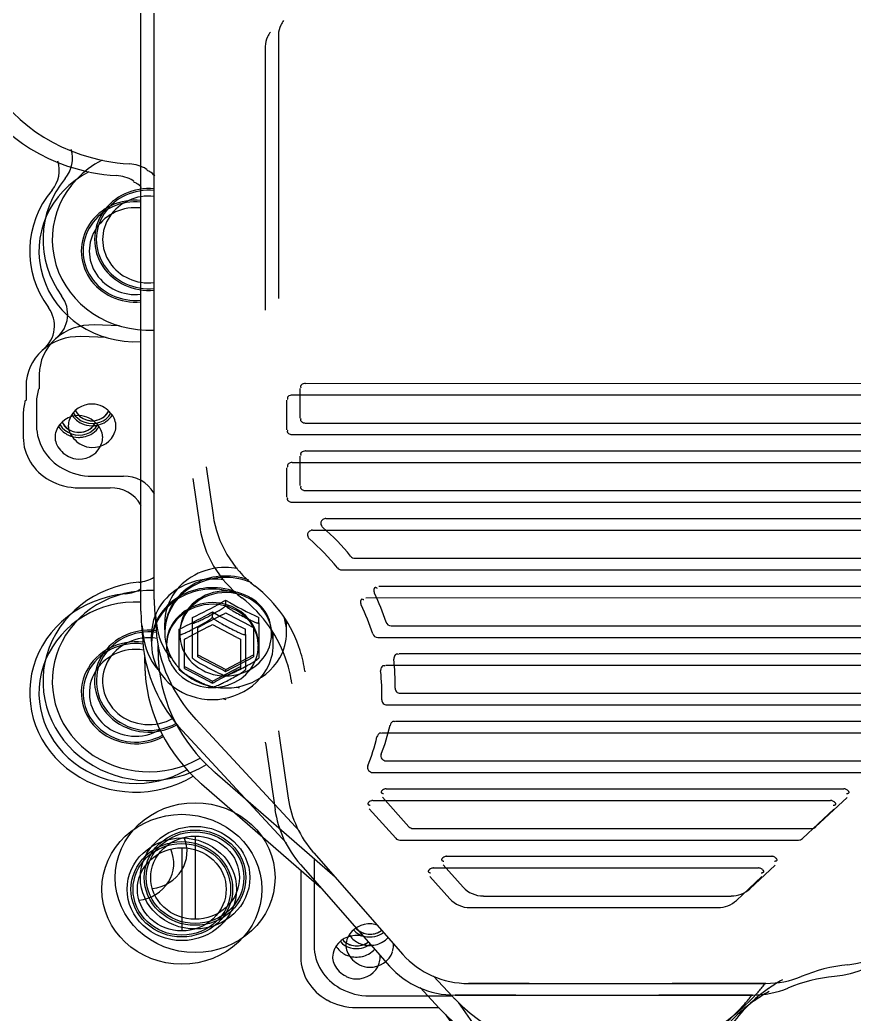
# Model space of a CAD drawing. Header units: inches. Extents: x 4821 to 127877, y 58012 to 433683.
# Drawn here: x 81735 to 81948.9, y 383714.9 to 383969.6 of the extents above; entities that cross this region are included whole.
import ezdxf

# ---------------------------------------------------------------- set-up
doc = ezdxf.new("R2010")
doc.units = ezdxf.units.IN
doc.header["$MEASUREMENT"] = 0
for name, color, linetype in [('A-FURN-FIXD', 10, 'Continuous'), ('A-WALL', 53, 'Continuous'), ('Cloums$0$A-COL-HAT', 8, 'Continuous'), ('EMG - ELEC - ID', 26, 'Continuous'), ('NECB-COLUM', 50, 'Continuous')]:
    doc.layers.add(name, color=color, linetype=linetype)

# ---------------------------------------------------------------- blocks, each defined once
blk = doc.blocks.new('COL BASEMT')
at = {"layer": 'Cloums$0$A-COL-HAT'}
h = blk.add_hatch(dxfattribs=at)
h.set_pattern_fill('ANSI31', color=256, scale=500)
h.set_pattern_definition([(45, (1452118.876, 42013.15), (-44.194174, 44.194174), [])])
h.paths.add_polyline_path([(1693546.85, 345625.99), (1693946.85, 345625.99), (1693950.94, 348875.93), (1693546.85, 348875.93)])
h.paths.add_polyline_path([(1688721.85, 335900.88), (1689121.55, 335900.88), (1689121.85, 337327.04), (1693949.19, 337326.96), (1693946.85, 345125.99), (1693546.85, 345125.99), (1693546.85, 337726.97), (1688721.85, 337727.04)])
h.paths.add_polyline_path([(1641271.85, 335200.88), (1640873.67, 335200.88), (1640871.85, 323973.06), (1689121.85, 323973.08), (1689121.4, 335200.88), (1688721.85, 335200.88), (1688721.85, 324373.08), (1641271.85, 324373.06)])
edge = h.paths.add_edge_path()
edge.add_line((1636446.85, 345125.99), (1636046.85, 345125.99))
edge.add_line((1636046.85, 345125.99), (1636049.02, 337698.91))
edge.add_arc((1626263.14, 338211.03), 9799.28, 305.315023, 357.004292, ccw=False)
edge.add_line((1631927.82, 330214.96), (1632171.53, 329896.4))
edge.add_arc((1626336.78, 338141.43), 10100.73, 305.285859, 355.375183)
edge.add_line((1636404.63, 337327), (1640874.01, 337327))
edge.add_line((1640874.01, 337327), (1640873.78, 335900.88))
edge.add_line((1640873.78, 335900.88), (1641271.85, 335900.88))
edge.add_line((1641271.85, 335900.88), (1641271.85, 337725.88))
edge.add_line((1641271.85, 337725.88), (1636446.85, 337725.88))
edge.add_line((1636446.85, 337725.88), (1636446.85, 345125.99))
h.paths.add_polyline_path([(1636046.85, 345625.99), (1636446.85, 345625.99), (1636446.85, 348875.93), (1636048.92, 348875.93)])
blk = doc.blocks.new('A$C0e128a0b')
at = {"layer": 'A-FURN-FIXD'}
for p, q in [((510.23, 1336.2), (510.22, 1642.39)), ((518.29, 1336.21), (518.28, 1642.38)), ((523.96, 1336.2), (523.95, 1642.4)), ((532.02, 1336.21), (532.01, 1642.38)), ((537.68, 1340.34), (537.68, 1640.91)), ((545.75, 1346.26), (545.74, 1638.92)), ((551.41, 1351.15), (551.4, 1636.43)), ((559.48, 1353.61), (559.47, 1634.45)), ((565.14, 1355.25), (565.13, 1631.95)), ((573.2, 1355.49), (573.2, 1468.22)), ((578.87, 1354.5), (578.86, 1460.3)), ((586.93, 1352.61), (586.93, 1453.8)), ((628.34, 1446.43), (628.34, 1446.43)), ((592.6, 1352.63), (592.59, 1445.65)), ((600.36, 1439.92), (594.36, 1446.32)), ((600.66, 1358.08), (600.66, 1439.16)), ((630.75, 1436.97), (630.75, 1436.97)), ((606.32, 1364.92), (606.32, 1431.01)), ((612.91, 1426.54), (608.09, 1431.68)), ((633.15, 1430.37), (633.15, 1430.37)), ((632.16, 1429.81), (632.16, 1429.82)), ((632.16, 1369.34), (632.16, 1429.81)), ((632.16, 1429.81), (632.16, 1410.75)), ((614.39, 1372.37), (614.39, 1422.73)), ((632.16, 1381.66), (632.16, 1369.34)), ((636.1, 1367.35), (640.84, 1370.63)), ((608.03, 1364.17), (612.58, 1368.25)), ((630.64, 1362.24), (634.81, 1366.1)), ((634.69, 1349.27), (634.69, 1366.1)), ((634.81, 1366.1), (634.81, 1366.1)), ((594.3, 1351.88), (600.3, 1357.25)), ((605.6, 1337.88), (626.26, 1356)), ((626.26, 1356), (626.26, 1356)), ((623.95, 1354.07), (623.95, 1354.07)), ((621.74, 1351.09), (621.35, 1351.7)), ((622.06, 1351.67), (621.79, 1352.08)), ((622.29, 1351.24), (622.06, 1351.67)), ((622, 1350.42), (621.74, 1351.09)), ((622.14, 1349.71), (622, 1350.42)), ((622.14, 1348.98), (622.14, 1349.71)), ((622.47, 1350.77), (622.29, 1351.24)), ((622.6, 1350.3), (622.47, 1350.77)), ((622.68, 1349.8), (622.6, 1350.3)), ((622.71, 1349.31), (622.68, 1349.8)), ((621.4, 1346.98), (621.76, 1347.58)), ((621.76, 1347.58), (622.01, 1348.26)), ((622.01, 1348.26), (622.14, 1348.98)), ((622.05, 1346.93), (622.33, 1347.48)), ((622.15, 1349.31), (622.15, 1349.31)), ((622.33, 1347.48), (622.54, 1348.06)), ((622.54, 1348.06), (622.66, 1348.67)), ((622.66, 1348.67), (622.71, 1349.31)), ((620.93, 1346.47), (621.4, 1346.98)), ((621.3, 1346.01), (621.71, 1346.44)), ((621.71, 1346.44), (622.05, 1346.93)), ((623.85, 1346.84), (623.85, 1346.84)), ((610.56, 1342.23), (589.27, 1317.79)), ((606.84, 1337.96), (624.46, 1337.96)), ((568.79, 1336.13), (568.82, 1336.14)), ((517.28, 1335.13), (511.27, 1335.13)), ((531.01, 1335.13), (525, 1335.13)), ((578.49, 1313.91), (601.31, 1335.05)), ((436.51, 1331.77), (436.51, 1331.77)), ((437.43, 1331.19), (437.43, 1331.19)), ((557.95, 1331.93), (557.95, 1331.93)), ((558.09, 1332.06), (558.09, 1332.06)), ((558.55, 1332.36), (558.55, 1332.36)), ((560.34, 1332.37), (558.88, 1332.37)), ((560.34, 1332.37), (560.34, 1332.37)), ((560.6, 1332.37), (560.6, 1332.37)), ((581.4, 1330.82), (594.5, 1332.72)), ((594.48, 1332.72), (594.48, 1332.72)), ((439.4, 1330.72), (439.4, 1330.72)), ((439.51, 1330.72), (492.88, 1330.72)), ((492.88, 1330.72), (493.01, 1330.72)), ((561.2, 1329.33), (561.2, 1329.33)), ((580.8, 1330.74), (581.4, 1330.82)), ((558.89, 1326.75), (557.8, 1326.75)), ((558.89, 1326.75), (565.99, 1326.75)), ((559.84, 1325.67), (565.78, 1325.67)), ((568.37, 1319.99), (565.4, 1325.67)), ((565.99, 1326.75), (566.03, 1326.72)), ((559.48, 1324.96), (557.25, 1320.7)), ((568.39, 1320.7), (566.17, 1324.96)), ((571.91, 1322.1), (572.07, 1322.74)), ((547.63, 1319.99), (547.63, 1319.99)), ((555.36, 1319.99), (554.27, 1319.99)), ((554.27, 1319.99), (554.27, 1319.99)), ((557.25, 1319.27), (559.48, 1315.02)), ((565.4, 1314.3), (568.37, 1319.99)), ((566.17, 1315.02), (568.39, 1319.27)), ((568.76, 1319.99), (568.37, 1319.99)), ((569.55, 1320.08), (569.55, 1319.99)), ((569.55, 1319.99), (569.55, 1319.89)), ((527.2, 1316), (537.02, 1317.42)), ((537.02, 1317.42), (537.02, 1317.42)), ((588.92, 1317.39), (588.92, 1317.39)), ((558.9, 1313.23), (557.81, 1313.23)), ((565.99, 1313.23), (558.9, 1313.23)), ((565.78, 1314.3), (559.84, 1314.3)), ((566.03, 1313.25), (565.99, 1313.23)), ((602.21, 1313.77), (619.12, 1313.77)), ((560.89, 1310.66), (560.89, 1310.66)), ((560.34, 1307.6), (558.88, 1307.6)), ((560.54, 1307.61), (560.54, 1307.61)), ((560.89, 1307.6), (560.89, 1307.6)), ((566, 1308.87), (566, 1308.87)), ((554.14, 1305.46), (376.44, 1305.45)), ((556.18, 1305.53), (556.18, 1305.53)), ((556.18, 1305.53), (556.18, 1305.53)), ((556.21, 1305.54), (560.25, 1305.83)), ((556.21, 1305.54), (560.25, 1305.83)), ((558.99, 1305.94), (557.15, 1305.81)), ((560.25, 1305.83), (560.25, 1305.83)), ((560.25, 1305.83), (560.25, 1305.83)), ((564.71, 1306.25), (563.48, 1306.25)), ((564.71, 1306.25), (563.48, 1306.25)), ((564.71, 1306.25), (564.71, 1306.25)), ((564.71, 1306.25), (564.71, 1306.25)), ((566.25, 1306.29), (566.25, 1306.29)), ((566.25, 1306.29), (566.25, 1306.29)), ((566.96, 1306.33), (566.96, 1306.33)), ((566.96, 1306.33), (566.96, 1306.33)), ((529.08, 1292.85), (529.08, 1299.2)), ((498.55, 1298.39), (498.37, 1293.26)), ((516.44, 1295.85), (515.82, 1296.23)), ((516.9, 1296.24), (516.31, 1296.66)), ((516.97, 1295.33), (516.44, 1295.85)), ((517.41, 1295.71), (516.9, 1296.24)), ((517.38, 1294.7), (516.97, 1295.33)), ((517.82, 1295.08), (517.41, 1295.71)), ((518.13, 1294.39), (517.82, 1295.08)), ((517.67, 1293.99), (517.38, 1294.7)), ((517.81, 1293.23), (517.67, 1293.99)), ((517.81, 1292.45), (517.81, 1293.23)), ((518.32, 1293.64), (518.13, 1294.39)), ((518.38, 1292.87), (518.32, 1293.64)), ((518.32, 1292.09), (518.38, 1292.87)), ((518.84, 1292.98), (518.84, 1292.98)), ((516.93, 1290.37), (517.36, 1290.99)), ((517.36, 1290.99), (517.65, 1291.69)), ((517.65, 1291.69), (517.81, 1292.45)), ((517.81, 1290.64), (518.12, 1291.33)), ((518.12, 1291.33), (518.32, 1292.09)), ((515.79, 1289.49), (516.4, 1289.86)), ((516.28, 1289.06), (516.87, 1289.48)), ((516.4, 1289.86), (516.93, 1290.37)), ((516.87, 1289.48), (517.39, 1290)), ((517.39, 1290), (517.81, 1290.64)), ((518.24, 1290.42), (518.24, 1290.42)), ((500.18, 1286.61), (500.18, 1286.41)), ((508.46, 1282.1), (511.35, 1282.1)), ((514.09, 1281.54), (518.84, 1281.54)), ((514.09, 1281.54), (514.09, 1281.54))]:
    blk.add_line(p, q, dxfattribs=at)
for centre, major_axis, start_param, end_param in [((608.12, 1443.91), (0, 21.72), -1.45461, -0.259245), ((594.21, 1445.3), (0, -1.78), 3.981068, 4.310734), ((593.78, 1445.69), (0, -1.18), 3.836918, 3.976592), ((593.55, 1445.99), (0, 0.788), 0.577707, 0.690746), ((593.41, 1446.21), (0, 0.533), 0.425766, 0.576275), ((593.33, 1446.41), (0, -0.311), 3.273423, 3.573986), ((593.32, 1446.54), (0, 0.176), -0.80742, 0.146453), ((593.24, 1446.46), (0, 0.295), -1.005862, -0.799133), ((593.11, 1446.37), (0, -0.455), 2.057302, 2.145042), ((592.93, 1446.27), (0, 0.679), -1.211423, -1.085317), ((592.5, 1446.09), (0, -1.16), 1.803642, 1.931465), ((592.19, 1446.01), (0, -1.51), 1.771373, 1.808892), ((658.75, 1450.14), (0, -32.64), -1.4569, -1.155299), ((593.14, 1445.65), (0, 0.587), 1.420998, 1.567671), ((593.37, 1445.62), (0, -0.833), 4.453571, 4.56622), ((593.71, 1445.52), (0, 1.21), 1.170517, 1.311679), ((591.81, 1445.93), (0, 1.91), -1.414151, -1.370855), ((591.52, 1445.88), (0, -2.23), 1.715734, 1.728125), ((599.65, 1439.16), (0, 1.08), -1.570762, -0.785364), ((615.51, 1429.82), (0, 17.75), -1.570679, -1.156391), ((657.4, 1449.56), (0, 32.2), 2.10549, 2.209225), ((606.87, 1431.01), (0, -0.587), 4.56259, 4.709264), ((607.1, 1430.98), (0, -0.833), 4.453571, 4.56622), ((607.44, 1430.88), (0, 1.21), 1.170517, 1.311679), ((607.93, 1430.65), (0, -1.78), 3.981068, 4.310734), ((607.51, 1431.05), (0, -1.18), 3.836918, 3.976592), ((607.27, 1431.35), (0, -0.788), 3.719299, 3.832338), ((607.14, 1431.56), (0, 0.533), 0.425766, 0.576275), ((607.06, 1431.77), (0, -0.311), 3.273423, 3.573986), ((607.04, 1431.9), (0, 0.176), -0.80742, 0.146453), ((606.96, 1431.82), (0, -0.295), 2.13573, 2.342459), ((606.84, 1431.73), (0, -0.455), 2.057302, 2.145042), ((606.65, 1431.62), (0, 0.679), -1.211423, -1.085317), ((606.23, 1431.45), (0, 1.16), -1.337951, -1.210128), ((605.92, 1431.36), (0, 1.51), -1.370219, -1.332701), ((605.54, 1431.28), (0, -1.91), 1.727441, 1.770737), ((605.25, 1431.23), (0, -2.23), 1.715734, 1.728125), ((657.14, 1449.35), (0, -31.86), -0.932377, -0.577134), ((610.8, 1397.94), (0, 39.05), -0.68409, -0.626407), ((609.41, 1396.75), (0, -40.91), 0.73996, 2.44791), ((609.34, 1422.73), (0, -5.38), 1.570831, 2.356229), ((609.34, 1372.37), (0, 5.38), 3.839759, 4.712423), ((615.97, 1369.34), (0, 17.27), 3.830174, 4.712663), ((610.84, 1395.52), (0, 38.98), 3.856942, 3.873936), ((606.9, 1364.92), (0, 0.617), 1.573704, 1.709373), ((607.14, 1364.95), (0, -0.867), -1.435521, -1.330394), ((607.47, 1365.04), (0, 1.24), 1.811444, 1.945279), ((607.91, 1365.22), (0, -1.74), -1.195793, -0.890966), ((607.53, 1364.9), (0, 1.22), 2.253848, 2.386937), ((607.29, 1364.63), (0, 0.844), 2.390894, 2.495914), ((607.14, 1364.42), (0, 0.591), 2.497156, 2.633795), ((607.06, 1364.27), (0, 0.413), 2.637341, 2.756785), ((607.01, 1364.14), (0, -0.272), -0.39588, -0.070316), ((607.01, 1364.05), (0, -0.182), -0.068115, 0.73173), ((606.94, 1364.13), (0, -0.289), 0.720554, 0.884877), ((606.84, 1364.22), (0, -0.435), 0.883377, 1.001918), ((606.66, 1364.34), (0, -0.656), 1.001951, 1.128817), ((606.3, 1364.53), (0, 1.09), 4.269224, 4.40131), ((606.04, 1364.62), (0, 1.38), 4.396239, 4.436087), ((605.68, 1364.73), (0, 1.78), 4.436701, 4.479259), ((605.43, 1364.8), (0, -2.05), 1.337033, 1.349334), ((599.65, 1358.08), (0, 1.08), 3.839759, 4.712423), ((572.19, 1355.49), (0, -1.08), -0.03253, 1.570831), ((558.47, 1353.61), (0, -1.08), 0.287707, 1.570831), ((565.55, 1354.82), (0, 0.345), 1.443468, 1.920495), ((565.67, 1354.81), (0, 0.469), 1.239776, 1.443809), ((565.84, 1354.74), (0, -0.67), 4.120057, 4.381601), ((565.63, 1354.86), (0, -0.44), -1.222171, -1.011101), ((565.76, 1354.94), (0, 0.594), 2.132745, 2.330617), ((565.96, 1355.15), (0, -0.894), -0.807242, -0.596913), ((566.16, 1355.47), (0, -1.29), -0.596192, -0.254037), ((566.26, 1355.92), (0, -1.75), -0.247595, -0.22219), ((566.22, 1355.67), (0, 1.49), 2.915788, 3.075151), ((566.19, 1355.32), (0, -1.14), -0.065935, 0.102778), ((570.78, 1309.22), (0, -45.22), 3.109063, 3.247472), ((579.31, 1354.14), (0, -0.41), 4.548984, 4.960159), ((579.45, 1354.12), (0, 0.558), 1.013754, 1.407343), ((579.38, 1354.16), (0, -0.482), -1.319258, -1.05719), ((579.53, 1354.26), (0, 0.674), 2.08726, 2.317815), ((579.76, 1354.49), (0, -1.02), -0.820883, -0.610074), ((580.02, 1354.88), (0, -1.49), -0.6073, -0.221257), ((570.78, 1309.22), (0, -45.22), 2.785297, 2.929406), ((624.46, 1350.6), (0, 3.52), 0.001955, 0.156402), ((624.43, 1349.81), (0, -4.3), 2.822285, 3.136078), ((624.34, 1349.28), (0, -4.84), 1.549724, 2.837016), ((570.78, 1309.22), (0, 45.22), 0.287707, 0.435604), ((585.92, 1352.61), (0, 1.08), 2.785297, 4.712423), ((593.18, 1352.63), (0, 0.617), 1.573704, 1.709373), ((593.41, 1352.66), (0, -0.867), -1.435521, -1.330395), ((593.74, 1352.75), (0, -1.24), -1.330148, -1.196314), ((594.18, 1352.94), (0, -1.74), -1.195793, -0.890966), ((593.8, 1352.61), (0, -1.22), -0.887744, -0.754656), ((593.56, 1352.34), (0, -0.844), -0.750699, -0.645679), ((593.41, 1352.14), (0, -0.591), -0.644437, -0.507798), ((593.33, 1351.98), (0, -0.413), -0.504252, -0.384808), ((593.29, 1351.85), (0, -0.272), -0.39588, -0.070316), ((593.28, 1351.76), (0, 0.182), 3.073478, 3.873323), ((593.21, 1351.84), (0, 0.289), 3.862147, 4.02647), ((593.11, 1351.93), (0, -0.435), 0.883377, 1.001918), ((592.93, 1352.05), (0, -0.656), 1.001951, 1.128817), ((592.57, 1352.24), (0, 1.09), 4.269224, 4.40131), ((592.31, 1352.34), (0, -1.38), 1.254647, 1.294495), ((591.95, 1352.44), (0, 1.78), 4.436701, 4.479259), ((591.7, 1352.51), (0, -2.05), 1.337034, 1.349335), ((618.65, 1349.32), (0, -3.74), 1.569109, 2.260481), ((619.85, 1349.15), (0, -4.97), 2.140265, 2.456131), ((620.22, 1349.43), (0, 4.49), -1.041915, -1.005886), ((620.29, 1349.51), (0, 4.38), -1.350684, -1.049441), ((552.01, 1350.4), (0, -0.304), 4.494155, 4.689261), ((551.91, 1350.4), (0, -0.201), 4.68405, 5.26205), ((552.15, 1350.37), (0, 0.464), 1.247001, 1.357818), ((552.34, 1350.3), (0, -0.672), 4.265826, 4.388425), ((551.96, 1350.44), (0, -0.266), -1.005094, -0.594838), ((552.69, 1350.13), (0, 1.08), 0.993006, 1.124919), ((552.06, 1350.58), (0, 0.443), 2.535704, 2.702118), ((552.94, 1349.96), (0, 1.4), 0.939419, 0.998232), ((552.13, 1350.76), (0, -0.642), -0.437653, -0.311665), ((552.21, 1351.03), (0, 0.922), 2.832095, 2.960467), ((552.29, 1351.47), (0, 1.36), 2.961014, 3.079536), ((552.31, 1351.95), (0, -1.85), -0.060016, 0.215334), ((552.43, 1351.39), (0, -1.27), 0.216276, 0.337078), ((552.55, 1351), (0, -0.862), 0.337191, 0.433648), ((624.59, 1349.25), (0, 4.84), 1.481096, 2.734192), ((623.87, 1349.3), (0, -4.08), 4.310661, 4.61804), ((619.42, 1349.27), (0, -5.34), 1.270527, 1.795794), ((618.68, 1349.29), (0, 3.7), 3.846651, 4.636386), ((618.6, 1349.31), (0, 3.79), 4.632615, 4.712298), ((620.39, 1348.98), (0, 4.27), 4.189134, 4.405993), ((624.71, 1349.34), (0, 4.44), 4.202933, 4.677272), ((623.8, 1349.26), (0, -11.62), 1.031471, 1.571437), ((570.78, 1309.22), (0, 45.22), 0.643535, 0.830441), ((544.74, 1346.26), (0, 1.08), 3.785128, 4.712423), ((619.8, 1349.43), (0, -5.04), 0.540216, 1.032369), ((623.74, 1349.86), (0, -5.6), 0.444355, 1.06888), ((624.49, 1348.89), (0, -4.47), -0.418141, -0.007725), ((624.46, 1347.8), (0, -3.38), 0.000237, 0.066006), ((624.37, 1348.49), (0, -4.07), 0.076838, 0.440821), ((624.4, 1348.8), (0, 10.84), 3.147512, 4.179534), ((538.45, 1340.34), (0, -0.819), -1.570283, -1.530886), ((538.56, 1340.35), (0, -0.931), -1.524783, -1.276083), ((538.77, 1340.43), (0, 1.16), 1.868288, 2.550469), ((538.6, 1340.18), (0, 0.86), 2.557018, 2.944885), ((538.62, 1340.33), (0, -1.02), -0.189303, 0.104105), ((538.59, 1340.61), (0, 1.3), 3.247116, 3.602572), ((538.58, 1340.66), (0, 1.35), 3.599311, 3.717285), ((538.66, 1340.54), (0, 1.2), 3.713468, 3.967404), ((591.53, 1356.17), (0, 23.67), 3.275223, 3.828994), ((511.17, 1336.21), (0, 1), 1.576237, 1.751046), ((511.51, 1336.27), (0, 1.37), 1.749679, 2.131867), ((511.18, 1336.05), (0, -0.956), -1.008398, -0.78778), ((510.99, 1335.85), (0, -0.67), -0.783278, -0.600039), ((510.9, 1335.71), (0, -0.498), -0.598575, -0.365514), ((510.86, 1335.61), (0, 0.388), 2.775628, 3.304125), ((510.84, 1335.74), (0, 0.52), 3.30251, 3.533499), ((510.81, 1335.83), (0, 0.618), 3.528908, 3.763423), ((517.73, 1335.83), (0, 0.625), 2.539704, 2.772589), ((517.69, 1335.7), (0, -0.488), -0.371856, -0.149487), ((517.66, 1335.62), (0, -0.404), 0.153112, 0.454163), ((517.59, 1335.76), (0, 0.564), 3.597633, 3.823863), ((517.43, 1335.97), (0, -0.835), 0.685052, 0.893582), ((517.16, 1336.2), (0, -1.2), 0.895968, 1.234772), ((516.97, 1336.27), (0, 1.41), 4.37676, 4.533965), ((517.25, 1336.22), (0, 1.11), 4.533173, 4.709121), ((524.9, 1336.21), (0, 1), 1.576237, 1.751046), ((525.24, 1336.27), (0, -1.37), -1.391913, -1.009726), ((524.91, 1336.05), (0, 0.956), 2.133195, 2.353812), ((524.71, 1335.85), (0, -0.67), -0.783278, -0.600039), ((524.62, 1335.71), (0, 0.498), 2.543018, 2.776079), ((524.59, 1335.61), (0, 0.388), 2.775628, 3.304125), ((524.57, 1335.74), (0, 0.52), 3.30251, 3.533499), ((524.53, 1335.83), (0, -0.618), 0.387315, 0.62183), ((531.46, 1335.83), (0, 0.625), 2.539704, 2.772589), ((531.41, 1335.7), (0, -0.488), -0.371856, -0.149487), ((531.39, 1335.62), (0, -0.404), 0.153112, 0.454163), ((531.32, 1335.76), (0, 0.564), 3.597633, 3.823863), ((531.16, 1335.97), (0, 0.835), 3.826645, 4.035175), ((530.89, 1336.2), (0, 1.2), 4.03756, 4.376364), ((530.7, 1336.27), (0, -1.41), 1.235168, 1.392372), ((530.98, 1336.22), (0, 1.11), 4.533173, 4.709121), ((572.59, 1306.38), (0, 30.02), 0.134102, 0.29191), ((517.67, 1335.57), (0, 0.355), 2.992145, 3.286113), ((531.4, 1335.57), (0, 0.355), 2.992145, 3.286113), ((572.14, 1307.57), (0, -28.75), 3.429722, 4.018377), ((439.51, 1336.14), (0, 5.42), 2.509287, 2.720316), ((439.51, 1336.14), (0, 5.42), 2.720724, 3.120863), ((560.89, 1320.79), (0, 11.58), 0.027035, 0.274851), ((560.6, 1320.79), (0, 11.58), 0.000173, 0.23314), ((558.88, 1320.74), (0, -11.63), 3.141596, 3.17129), ((560.34, 1320.75), (0, -11.62), 3.123025, 3.141592), ((560.89, 1320.84), (0, -11.53), 3.141642, 3.168566), ((560.88, 1320.73), (0, -11.64), 2.652976, 3.140756), ((610.66, 1313.77), (0, -16.25), 2.356194490156239, 8.639379797335826), ((439.51, 1336.11), (0, -5.39), -0.020943, 0.000023), ((560.97, 1320.29), (0, -9.03), 3.151039, 4.373207), ((561.25, 1320.41), (0, 8.92), 0.042369, 0.930816), ((561.21, 1320.64), (0, 8.69), 0.000047, 0.03836), ((561.13, 1320.29), (0, -9.03), 1.910012, 3.132184), ((560.36, 1320), (0, 12.54), 4.353798, 5.783039), ((533.97, 1341.38), (0, -24.18), 0.135236, 0.879315), ((561.64, 1319.99), (0, -12.76), 4.284254, 5.265077), ((561.66, 1320), (0, -9.52), 4.065582, 5.730959), ((485.11, 1365.56), (0, 86.72), 4.159048, 4.248361), ((535.05, 1337.61), (0, -27.83), 1.080547, 1.115795), ((545.85, 1331.94), (0, 15), 4.259253, 4.300007), ((553.92, 1328.12), (0, -5.59), 1.167915, 1.234735), ((556.26, 1327.33), (0, -2.96), 1.209661, 1.267532), ((558.89, 1326.7), (0, -0.0471), 1.964151, 3.098288), ((558.17, 1326.68), (0, 0.822), 4.424257, 4.68293), ((558.78, 1326.66), (0, 0.175), 4.669789, 5.06883), ((530.72, 1342.08), (0, 35.13), 4.203255, 4.217741), ((538.8, 1337.41), (0, 25.32), 4.218465, 4.230523), ((542.47, 1310.95), (0, -28.9), 2.083863, 2.105277), ((565.94, 1326.53), (0, -0.227), 2.579866, 2.689327), ((565.93, 1326.5), (0, 0.257), -0.581968, -0.559707), ((565.87, 1326.41), (0, 0.362), -0.751612, -0.587128), ((533.05, 1305.26), (0, -40.45), 2.079469, 2.084569), ((565.18, 1325.69), (0, 1.4), -0.907858, -0.778514), ((563.35, 1323.75), (0, 4.14), -0.945549, -0.830057), ((555.39, 1317.65), (0, -14.6), 2.128833, 2.194341), ((544.06, 1310.03), (0, 28.88), -1.035281, -1.010454), ((610.66, 1313.77), (0, -11.12), 2.356194490136647, 8.639379797316233), ((561.34, 1319.99), (0, -12.76), 4.335676, 5.273496), ((561.29, 1319.98), (0, 9.46), 1.21221, 2.64144), ((512.64, 1349.87), (0, 54.69), 4.176472, 4.203374), ((502, 1356.39), (0, -67.78), 1.059367, 1.081075), ((560.81, 1319.98), (0, -9.46), 0.500188, 1.929415), ((522.69, 1296.53), (0, -55.37), 2.080049, 2.105946), ((512.02, 1290), (0, -68.5), 2.061345, 2.08228), ((610.66, 1313.77), (0, -10.33), 0.785398, 7.068583), ((610.66, 1313.77), (0, -9.92), 2.356194490132287, 8.639379797311872), ((610.66, 1313.77), (0, -9.02), 0.785398, 7.068583), ((559.6, 1319.99), (0, -12.77), 4.524883, 4.712449), ((545.09, 1328.86), (0, 14.2), 4.099968, 4.151746), ((534.46, 1336.05), (0, -27.63), 1.008002, 1.034633), ((543.93, 1308.18), (0, -29.91), 2.029489, 2.061454), ((555.91, 1314.51), (0, 15.65), -1.144251, -1.113706), ((559.51, 1319.97), (0, -12.68), 4.711428, 5.23059), ((462.96, 1260.32), (0, 114.23), -1.029621, -1.021146), ((486.13, 1274.98), (0, -85.49), 2.034678, 2.113949), ((555.36, 1320.15), (0, 0.167), 3.14924, 3.685236), ((555.36, 1319.8), (0, -0.186), 2.636412, 3.114766), ((555.28, 1320.3), (0, 0.337), 3.673842, 3.956259), ((555.27, 1319.65), (0, 0.36), -0.79267, -0.530728), ((551.12, 1324.42), (0, -6.39), 0.822918, 0.891329), ((552.7, 1317.1), (0, 4.1), -0.895982, -0.81799), ((553.36, 1317.49), (0, 3.32), -0.928373, -0.855697), ((551.6, 1323.91), (0, 5.68), 4.044888, 4.109908), ((545.33, 1311.27), (0, 13.9), -1.010195, -0.939526), ((533.55, 1334.71), (0, -28.9), 1.036385, 1.057799), ((536.69, 1307.22), (0, 25.03), -1.043825, -1.035582), ((529.53, 1302.81), (0, -33.85), 2.078804, 2.097089), ((524.13, 1340.4), (0, -40.45), 1.057092, 1.062192), ((539.63, 1303.58), (0, -35.13), 2.065515, 2.08), ((538.63, 1336.99), (0, -36.36), 1.061716, 1.070114), ((547.17, 1332.03), (0, 25.99), 4.210898, 4.230481), ((547.72, 1308.25), (0, 25.32), -1.088859, -1.076802), ((559.34, 1323.76), (0, -11.61), 1.126272, 1.167609), ((563.89, 1318.33), (0, 6.32), -1.232255, -1.137661), ((564.92, 1321.21), (0, 5.13), 4.310221, 4.403733), ((567.62, 1319.72), (0, -2.11), 1.832687, 1.917953), ((568.5, 1320), (0, -1.13), 1.2615, 1.367586), ((568.74, 1320.04), (0, 0.868), -1.449144, -1.311414), ((569, 1319.89), (0, -0.584), 1.366654, 1.572032), ((568.97, 1320.08), (0, 0.623), -1.558545, -1.462656), ((529.27, 1300.53), (0, -34.12), 2.09511, 2.131055), ((498.04, 1281.23), (0, -72.62), 2.068578, 2.095596), ((564.59, 1342.01), (0, -35.77), 0.070918, 0.811626), ((508.64, 1351.98), (0, 72.62), 4.18771, 4.214141), ((532.1, 1338.41), (0, -44.15), 1.071688, 1.093425), ((551.58, 1327.69), (0, 20.77), 4.233918, 4.268568), ((564.09, 1342.75), (0, 36.67), 3.948649, 3.963682), ((570.74, 1304.38), (0, -21.53), -1.474635, 2.145193), ((570.74, 1304.38), (0, -21.53), -1.474635, 2.145193), ((522.42, 1295.32), (0, -43.04), 2.046543, 2.069337), ((542.79, 1306.49), (0, -18.61), 1.995285, 2.047957), ((560.79, 1319.58), (0, 11.98), 3.151034, 4.373206), ((539.48, 1332.93), (0, -34.6), 1.01183, 1.046498), ((558.94, 1319.53), (0, -11.93), -1.059251, -0.005882), ((560.66, 1319.47), (0, 11.86), 2.127162, 3.135832), ((560.96, 1319.48), (0, -11.87), -1.022879, -0.032469), ((570.74, 1304.38), (0, -19.65), 4.657463, 8.413014), ((570.74, 1304.38), (0, -19.65), 4.657463, 8.413014), ((554.32, 1312.03), (0, 5.12), -1.21637, -1.143963), ((544.95, 1308.39), (0, -15.76), 1.906643, 1.921931), ((558.19, 1313.3), (0, -0.803), 1.699039, 1.929052), ((558.9, 1313.27), (0, -0.0406), -0.025655, 0.966738), ((558.87, 1313.29), (0, -0.0809), 0.972652, 1.342527), ((558.35, 1313.32), (0, -0.633), 1.581941, 1.708276), ((558.75, 1313.32), (0, 0.212), 4.477663, 4.738394), ((529.71, 1297.3), (0, -36.36), 2.071548, 2.079947), ((538.25, 1302.26), (0, 25.99), -1.088818, -1.069235), ((558.12, 1338.78), (0, 33.03), 3.210629, 3.859769), ((545.6, 1327.06), (0, 25.02), 4.177244, 4.185488), ((538.44, 1331.48), (0, -33.85), 1.044573, 1.062858), ((565.92, 1313.49), (0, 0.275), 3.589475, 3.805707), ((565.75, 1313.71), (0, 0.566), 3.824942, 4.038808), ((571.6, 1308.62), (0, 7.49), 0.845751, 0.886016), ((563.94, 1315.75), (0, -3.35), 0.871125, 0.942519), ((555.32, 1322.37), (0, 14.68), 4.0873, 4.1527), ((561.22, 1319.45), (0, 8.8), 2.602009, 3.102279), ((560.9, 1319.43), (0, -8.78), -0.488626, -0.000836), ((561.2, 1319.43), (0, -8.78), 0.000873, 0.488662), ((605.36, 1304.06), (0, 8.08), -1.442716, 0.38769), ((570.74, 1304.38), (0, 11.04), 1.437563, 5.250664), ((570.74, 1304.38), (0, 11.04), 1.437563, 5.250664), ((570.74, 1304.38), (0, -10.68), 4.572389, 8.394416), ((570.74, 1304.38), (0, -10.68), 4.572389, 8.394416), ((561.21, 1319.35), (0, -8.7), -0.038307, -0.000028), ((570.74, 1304.38), (0, 9.41), 1.396526, 5.266835), ((570.74, 1304.38), (0, 9.41), 1.396526, 5.266835), ((558.12, 1319.33), (0, -13.42), 0.069202, 0.676821), ((560.34, 1319.23), (0, 11.63), 3.141594, 3.160184), ((560.89, 1319.13), (0, 11.52), 3.114611, 3.141587), ((481, 1304.38), (0, 19.65), 2.075913, 4.76756), ((470.33, 1302.53), (0, -3.88), 3.809076, 4.163406), ((481, 1304.38), (0, 11.04), 1.472679, 4.810579), ((481, 1304.38), (0, 10.68), 1.470112, 4.813146), ((481, 1304.38), (0, -9.41), 4.597913, 7.968531), ((535.67, 1299.25), (0, -7.03), 3.64975, 4.719141), ((535.42, 1299.62), (0, 6.58), 0.462903, 0.499622), ((544.11, 1301.64), (0, 7), -1.474635, -0.992313), ((544.11, 1301.64), (0, 7), -1.474635, -0.992313), ((554.14, 1338.11), (0, -32.65), 0.000041, 0.066542), ((554.14, 1338.11), (0, -32.65), 0.000041, 0.066542), ((564.71, 1341.02), (0, -34.78), 0.000028, 0.047398), ((564.7, 1341.32), (0, 35.07), 3.188926, 3.210592), ((472.47, 1299.96), (0, -7.3), 4.150521, 4.645085), ((471.95, 1300.28), (0, -6.65), 4.11058, 4.146363), ((469.1, 1303.25), (0, -2.38), 4.321822, 4.400146), ((469.51, 1303.06), (0, -2.86), 4.164638, 4.317509), ((431.84, 1302.75), (0, -36.13), 1.225605, 1.507118), ((519.55, 1292.25), (0, -5.6), 3.585948, 4.210472), ((514.12, 1292.61), (0, -5.14), 2.205765, 2.598389), ((518.93, 1293.62), (0, -4.07), 3.21843, 3.582413), ((518.84, 1294.31), (0, -3.38), 3.14183, 3.207599), ((518.82, 1293.39), (0, -4.3), 2.822285, 3.136078), ((518.73, 1292.86), (0, -4.84), 1.549724, 2.837016), ((518.59, 1292.78), (0, -4.44), 4.202933, 4.677272), ((514.5, 1293.05), (0, 3.48), -0.530566, -0.417081), ((514.38, 1292.89), (0, 3.69), 4.706226, 5.744071), ((514.53, 1292.95), (0, -4.59), 2.10061, 2.201432), ((514.39, 1292.9), (0, 4.74), -1.379996, -1.047459), ((508.46, 1292.87), (0, -10.77), 4.67572, 6.283185), ((518.96, 1292.83), (0, -4.84), 4.691317, 5.978609), ((514.27, 1292.87), (0, -3.79), 1.447929, 1.570685), ((514.21, 1292.84), (0, 4.94), -1.542631, -1.376041), ((514.14, 1292.85), (0, 5.01), 4.693405, 4.739582), ((518.2, 1292.84), (0, 11.61), 4.172579, 4.713332), ((514.41, 1292.82), (0, 3.65), 3.556581, 4.597096), ((514.22, 1292.85), (0, -4.93), 1.132817, 1.551233), ((519.09, 1292.92), (0, -4.44), 1.06134, 1.53568), ((433.44, 1301.88), (0, 34.23), 3.403608, 4.374251), ((464.57, 1281.87), (0, 7), -0.661654, 0.286534), ((514.18, 1293.01), (0, -5.04), 0.540216, 1.032369), ((514.66, 1292.65), (0, 4.42), 4.184413, 4.270037), ((518.13, 1293.44), (0, -5.6), 0.444355, 1.06888), ((481, 1304.38), (0, 21.53), 2.479939, 3.744492), ((496.17, 1280.88), (0, 7), -0.829798, 0.6029), ((518.86, 1292.3), (0, 4.3), 2.822285, 3.136078), ((518.84, 1291.38), (0, -3.38), 0.000237, 0.066006), ((518.78, 1292.38), (0, 10.84), 3.147392, 4.179279), ((518.76, 1292.07), (0, 4.07), 3.21843, 3.582413), ((514.1, 1292.19), (0, 10.65), 2.85855, 3.140337)]:
    blk.add_ellipse(centre, major_axis=major_axis, ratio=0.9375, start_param=start_param, end_param=end_param, dxfattribs=at)

msp = doc.modelspace()

# ---------------------------------------------------------------- hatches: boundary and pattern name
at = {"layer": 'A-WALL'}
h = msp.add_hatch(dxfattribs=at)
h.set_pattern_fill('ANSI36', color=3, scale=250)
h.set_pattern_definition([(45, (-1206225.3, -363005.7), (420.9495, 1543.4815), [1984.375, -396.875, 0, -396.875])])
h.paths.add_polyline_path([(86321.51, 396060.39), (78773.72, 396060.36), (78773.72, 379510.37), (86321.51, 379510.37)])
h.paths.add_polyline_path([(35926.89, 396110.37), (28823.73, 396110.37), (28823.73, 387310.43), (35926.89, 387310.43)])
h = msp.add_hatch(dxfattribs=at)
h.set_pattern_fill('ANSI36', color=3, scale=250)
h.set_pattern_definition([(45, (-1206228.7, -363008.7), (420.9495, 1543.4815), [1984.375, -396.875, 0, -396.875])])
h.paths.add_polyline_path([(86318.11, 396057.41), (78770.32, 396057.38), (78770.32, 379507.39), (86318.11, 379507.39)])
h.paths.add_polyline_path([(35923.49, 396107.39), (28820.33, 396107.39), (28820.33, 387307.45), (35923.49, 387307.44)])

# ---------------------------------------------------------------- block references
at = {"layer": 'EMG - ELEC - ID', "xscale": 1.260932877019967, "yscale": 1.260932877019967, "zscale": 1.260932877019967, "rotation": 270.0008681710996}
for p in [(80123.35, 384519.79), (80119.95, 384516.81)]:
    msp.add_blockref('A$C0e128a0b', p, dxfattribs=at)
at = {"layer": 'NECB-COLUM'}
for p in [(-1607623.13, 42184.44), (-1607626.53, 42181.46)]:
    msp.add_blockref('COL BASEMT', p, dxfattribs=at)

doc.saveas('drawing.dxf')
